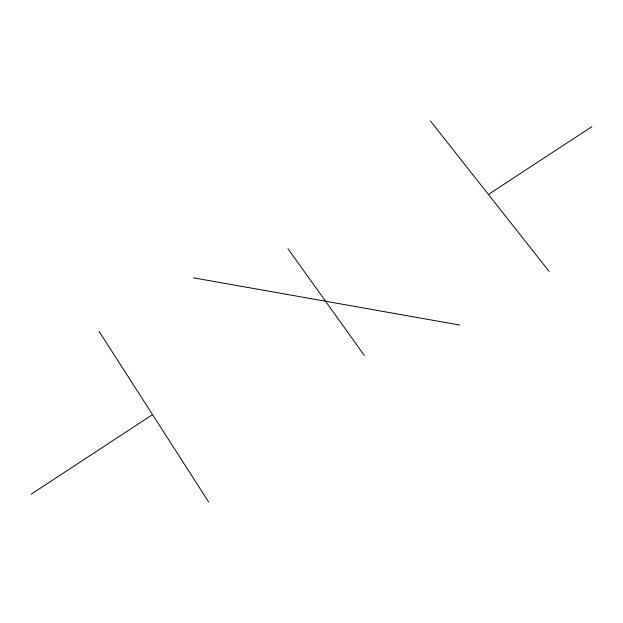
<?xml version="1.0" encoding="UTF-8"?>
<svg xmlns="http://www.w3.org/2000/svg" width="623" height="623" viewBox="0 0 623 623"><rect width="100%" height="100%" fill="white"/><g stroke="black" fill="none" stroke-linecap="round" stroke-linejoin="round"><path stroke-width="0.93" d="M31.15 494.195L152.542 414.622M488.424 194.462L591.85 126.671M193.566 277.85L459.696 325.027M430.431 120.963L549.167 271.449M287.966 248.733L364.299 355.437M99.104 331.397L208.682 502.037"/></g></svg>
